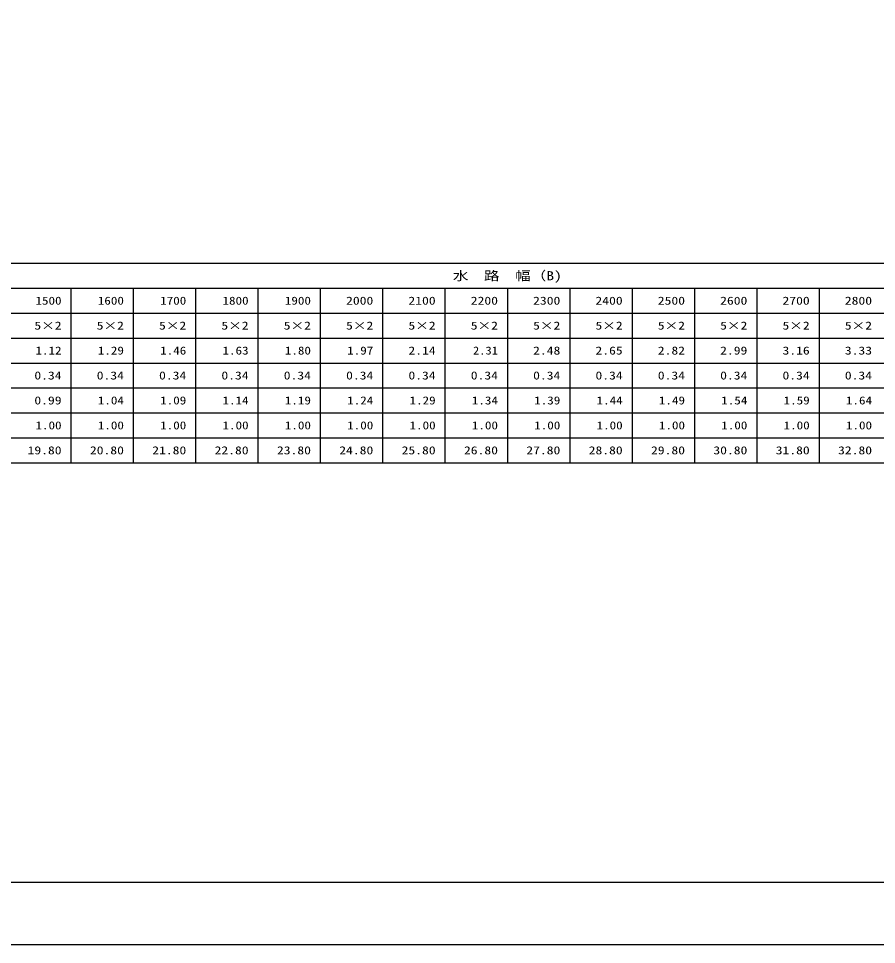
# Model space of a CAD drawing. Units: millimetres at full size; details may follow other scales. Extents: x 0 to 16820, y 0 to 11880.
# Drawn here: x 5899 to 11403, y 0 to 5940 of the extents above; entities that cross this region are included whole.
import ezdxf
from ezdxf.enums import TextEntityAlignment as Align

# ---------------------------------------------------------------- set-up
doc = ezdxf.new("R2010")
doc.units = ezdxf.units.MM
for name, color, linetype, lineweight in [('D-MTR-FRAM', 7, 'Continuous', 25), ('D-MTR-LINE', 7, 'Continuous', 25), ('D-TTL', 2, 'Continuous', 25)]:
    doc.layers.add(name, color=color, linetype=linetype, lineweight=lineweight)
doc.layers.add('D-MTR-TXT', color=7, linetype='Continuous')
doc.styles.add('ＭＳ ゴシック', font='')
doc.styles.get('ＭＳ ゴシック').set_extended_font_data('MS Gothic')

msp = doc.modelspace()

# ---------------------------------------------------------------- linework, layer by layer
at = {"layer": 'D-MTR-FRAM'}
for p, q in [((2885, 4370), (13935, 4370)), ((5035, 4210), (13935, 4210)), ((2885, 3090), (13935, 3090))]:
    msp.add_line(p, q, dxfattribs=at)
at = {"layer": 'D-MTR-LINE'}
for p, q in [((6235, 4210), (6235, 3090)), ((6635, 4210), (6635, 3090)), ((7035, 4210), (7035, 3090)), ((7435, 4210), (7435, 3090)), ((7835, 4210), (7835, 3090)), ((8235, 4210), (8235, 3090)), ((8635, 4210), (8635, 3090)), ((9035, 4210), (9035, 3090)), ((9435, 4210), (9435, 3090)), ((9835, 4210), (9835, 3090)), ((10235, 4210), (10235, 3090)), ((10635, 4210), (10635, 3090)), ((11035, 4210), (11035, 3090)), ((2885, 4050), (13935, 4050)), ((2885, 3890), (13935, 3890)), ((2885, 3730), (13935, 3730)), ((2885, 3570), (13935, 3570)), ((2885, 3410), (13935, 3410)), ((2885, 3250), (13935, 3250))]:
    msp.add_line(p, q, dxfattribs=at)
at = {"layer": 'D-TTL'}
for points in [[(0, 0), (16820, 0), (16820, 11880), (0, 11880)], [(400, 400), (16420, 400), (16420, 11480), (400, 11480)]]:
    msp.add_lwpolyline(points, close=True, dxfattribs=at)

# ---------------------------------------------------------------- texts
at = {"layer": 'D-MTR-TXT', "style": 'ＭＳ ゴシック', "width": 1.25}
msp.add_text('水\u3000路\u3000幅（B)', height=58.65, dxfattribs=at).set_placement((9035, 4290), align=Align.MIDDLE_CENTER)
at = {"layer": 'D-MTR-TXT', "style": 'ＭＳ ゴシック'}
for s, width, p in [('1500', 1.2, (6175, 4130)), ('1600', 1.2, (6575, 4130)), ('1700', 1.2, (6975, 4130)), ('1800', 1.2, (7375, 4130)), ('1900', 1.2, (7775, 4130)), ('2000', 1.25, (8175, 4130)), ('2100', 1.25, (8575, 4130)), ('2200', 1.25, (8975, 4130)), ('2300', 1.25, (9375, 4130)), ('2400', 1.25, (9775, 4130)), ('2500', 1.25, (10175, 4130)), ('2600', 1.25, (10575, 4130)), ('2700', 1.25, (10975, 4130)), ('2800', 1.25, (11375, 4130)), ('5×2', 1.25, (6175, 3970)), ('5×2', 1.25, (6575, 3970)), ('5×2', 1.25, (6975, 3970)), ('5×2', 1.25, (7375, 3970)), ('5×2', 1.25, (7775, 3970)), ('5×2', 1.25, (8175, 3970)), ('5×2', 1.25, (8575, 3970)), ('5×2', 1.25, (8975, 3970)), ('5×2', 1.25, (9375, 3970)), ('5×2', 1.25, (9775, 3970)), ('5×2', 1.25, (10175, 3970)), ('5×2', 1.25, (10575, 3970)), ('5×2', 1.25, (10975, 3970)), ('5×2', 1.25, (11375, 3970)), ('1.12', 1.2, (6175, 3810)), ('1.29', 1.2, (6575, 3810)), ('1.46', 1.2, (6975, 3810)), ('1.63', 1.2, (7375, 3810)), ('1.80', 1.2, (7775, 3810)), ('1.97', 1.2, (8175, 3810)), ('2.14', 1.25, (8575, 3810)), ('2.31', 1.15, (8975, 3810)), ('2.48', 1.25, (9375, 3810)), ('2.65', 1.25, (9775, 3810)), ('2.82', 1.25, (10175, 3810)), ('2.99', 1.25, (10575, 3810)), ('3.16', 1.25, (10975, 3810)), ('3.33', 1.25, (11375, 3810)), ('0.34', 1.25, (6175, 3650)), ('0.34', 1.25, (6575, 3650)), ('0.34', 1.25, (6975, 3650)), ('0.34', 1.25, (7375, 3650)), ('0.34', 1.25, (7775, 3650)), ('0.34', 1.25, (8175, 3650)), ('0.34', 1.25, (8575, 3650)), ('0.34', 1.25, (8975, 3650)), ('0.34', 1.25, (9375, 3650)), ('0.34', 1.25, (9775, 3650)), ('0.34', 1.25, (10175, 3650)), ('0.34', 1.25, (10575, 3650)), ('0.34', 1.25, (10975, 3650)), ('0.34', 1.25, (11375, 3650)), ('0.99', 1.25, (6175, 3490)), ('1.04', 1.2, (6575, 3490)), ('1.09', 1.2, (6975, 3490)), ('1.14', 1.2, (7375, 3490)), ('1.19', 1.2, (7775, 3490)), ('1.24', 1.2, (8175, 3490)), ('1.29', 1.2, (8575, 3490)), ('1.34', 1.2, (8975, 3490)), ('1.39', 1.2, (9375, 3490)), ('1.44', 1.2, (9775, 3490)), ('1.49', 1.2, (10175, 3490)), ('1.54', 1.2, (10575, 3490)), ('1.59', 1.2, (10975, 3490)), ('1.64', 1.2, (11375, 3490)), ('1.00', 1.2, (6175, 3330)), ('1.00', 1.2, (6575, 3330)), ('1.00', 1.2, (6975, 3330)), ('1.00', 1.2, (7375, 3330)), ('1.00', 1.2, (7775, 3330)), ('1.00', 1.2, (8175, 3330)), ('1.00', 1.2, (8575, 3330)), ('1.00', 1.2, (8975, 3330)), ('1.00', 1.2, (9375, 3330)), ('1.00', 1.2, (9775, 3330)), ('1.00', 1.2, (10175, 3330)), ('1.00', 1.2, (10575, 3330)), ('1.00', 1.2, (10975, 3330)), ('1.00', 1.2, (11375, 3330)), ('19.80', 1.25, (6175, 3170)), ('20.80', 1.25, (6575, 3170)), ('21.80', 1.25, (6975, 3170)), ('22.80', 1.25, (7375, 3170)), ('23.80', 1.25, (7775, 3170)), ('24.80', 1.25, (8175, 3170)), ('25.80', 1.25, (8575, 3170)), ('26.80', 1.25, (8975, 3170)), ('27.80', 1.25, (9375, 3170)), ('28.80', 1.25, (9775, 3170)), ('29.80', 1.25, (10175, 3170)), ('30.80', 1.25, (10575, 3170)), ('31.80', 1.25, (10975, 3170)), ('32.80', 1.25, (11375, 3170))]:
    msp.add_text(s, height=51.32, dxfattribs=dict(at, width=width)).set_placement(p, align=Align.MIDDLE_RIGHT)

doc.saveas('drawing.dxf')
